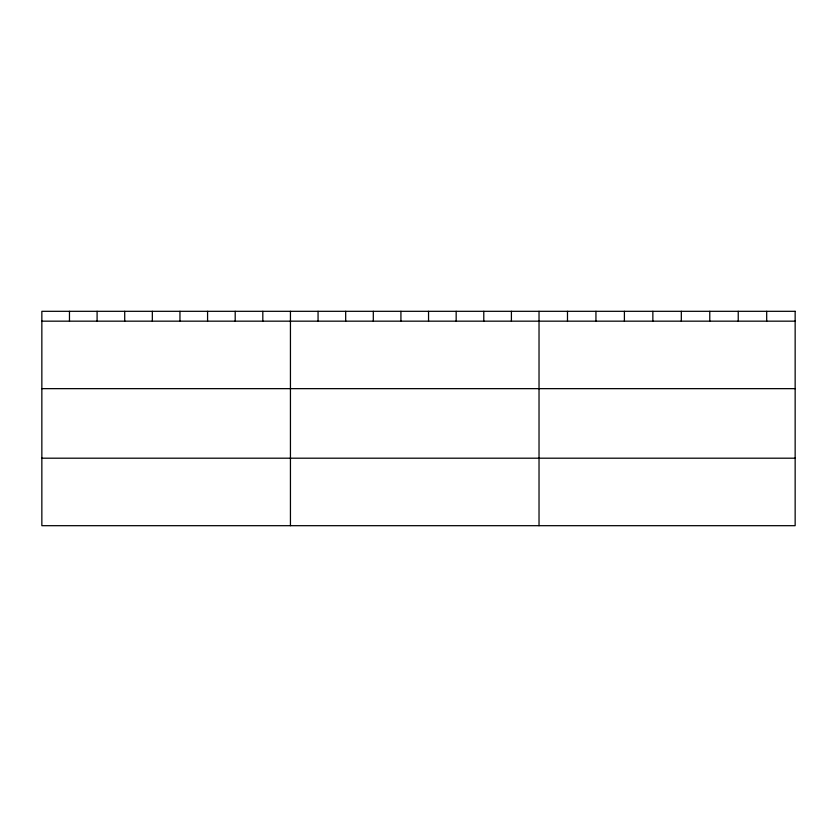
<?xml version="1.0" encoding="UTF-8"?>
<svg xmlns="http://www.w3.org/2000/svg" width="837" height="837" viewBox="0 0 837 837"><rect width="100%" height="100%" fill="white"/><g stroke="black" fill="none" stroke-linecap="round" stroke-linejoin="round"><path stroke-width="1.26" d="M41.85 321.167L795.15 321.167M41.85 388.65L795.15 388.65M41.85 458.195L795.15 458.195M766.692 311.312L766.692 321.167M738.234 311.312L738.234 321.167M709.776 311.312L709.776 321.167M681.318 311.312L681.318 321.167M652.86 311.312L652.86 321.167M624.402 311.312L624.402 321.167M595.944 311.312L595.944 321.167M567.486 311.312L567.486 321.167M539.028 311.312L539.028 525.688M511.407 311.312L511.407 321.167M483.786 311.312L483.786 321.167M456.165 311.312L456.165 321.167M428.544 311.312L428.544 321.167M400.923 311.312L400.923 321.167M373.302 311.312L373.302 321.167M345.681 311.312L345.681 321.167M318.06 311.312L318.06 321.167M290.439 311.312L290.439 525.688M262.818 311.312L262.818 321.167M235.197 311.312L235.197 321.167M207.576 311.312L207.576 321.167M179.955 311.312L179.955 321.167M152.334 311.312L152.334 321.167M124.713 311.312L124.713 321.167M97.092 311.312L97.092 321.167M69.471 311.312L69.471 321.167M795.15 311.312L41.85 311.312L41.85 525.688L795.15 525.688L795.15 311.312"/></g></svg>
